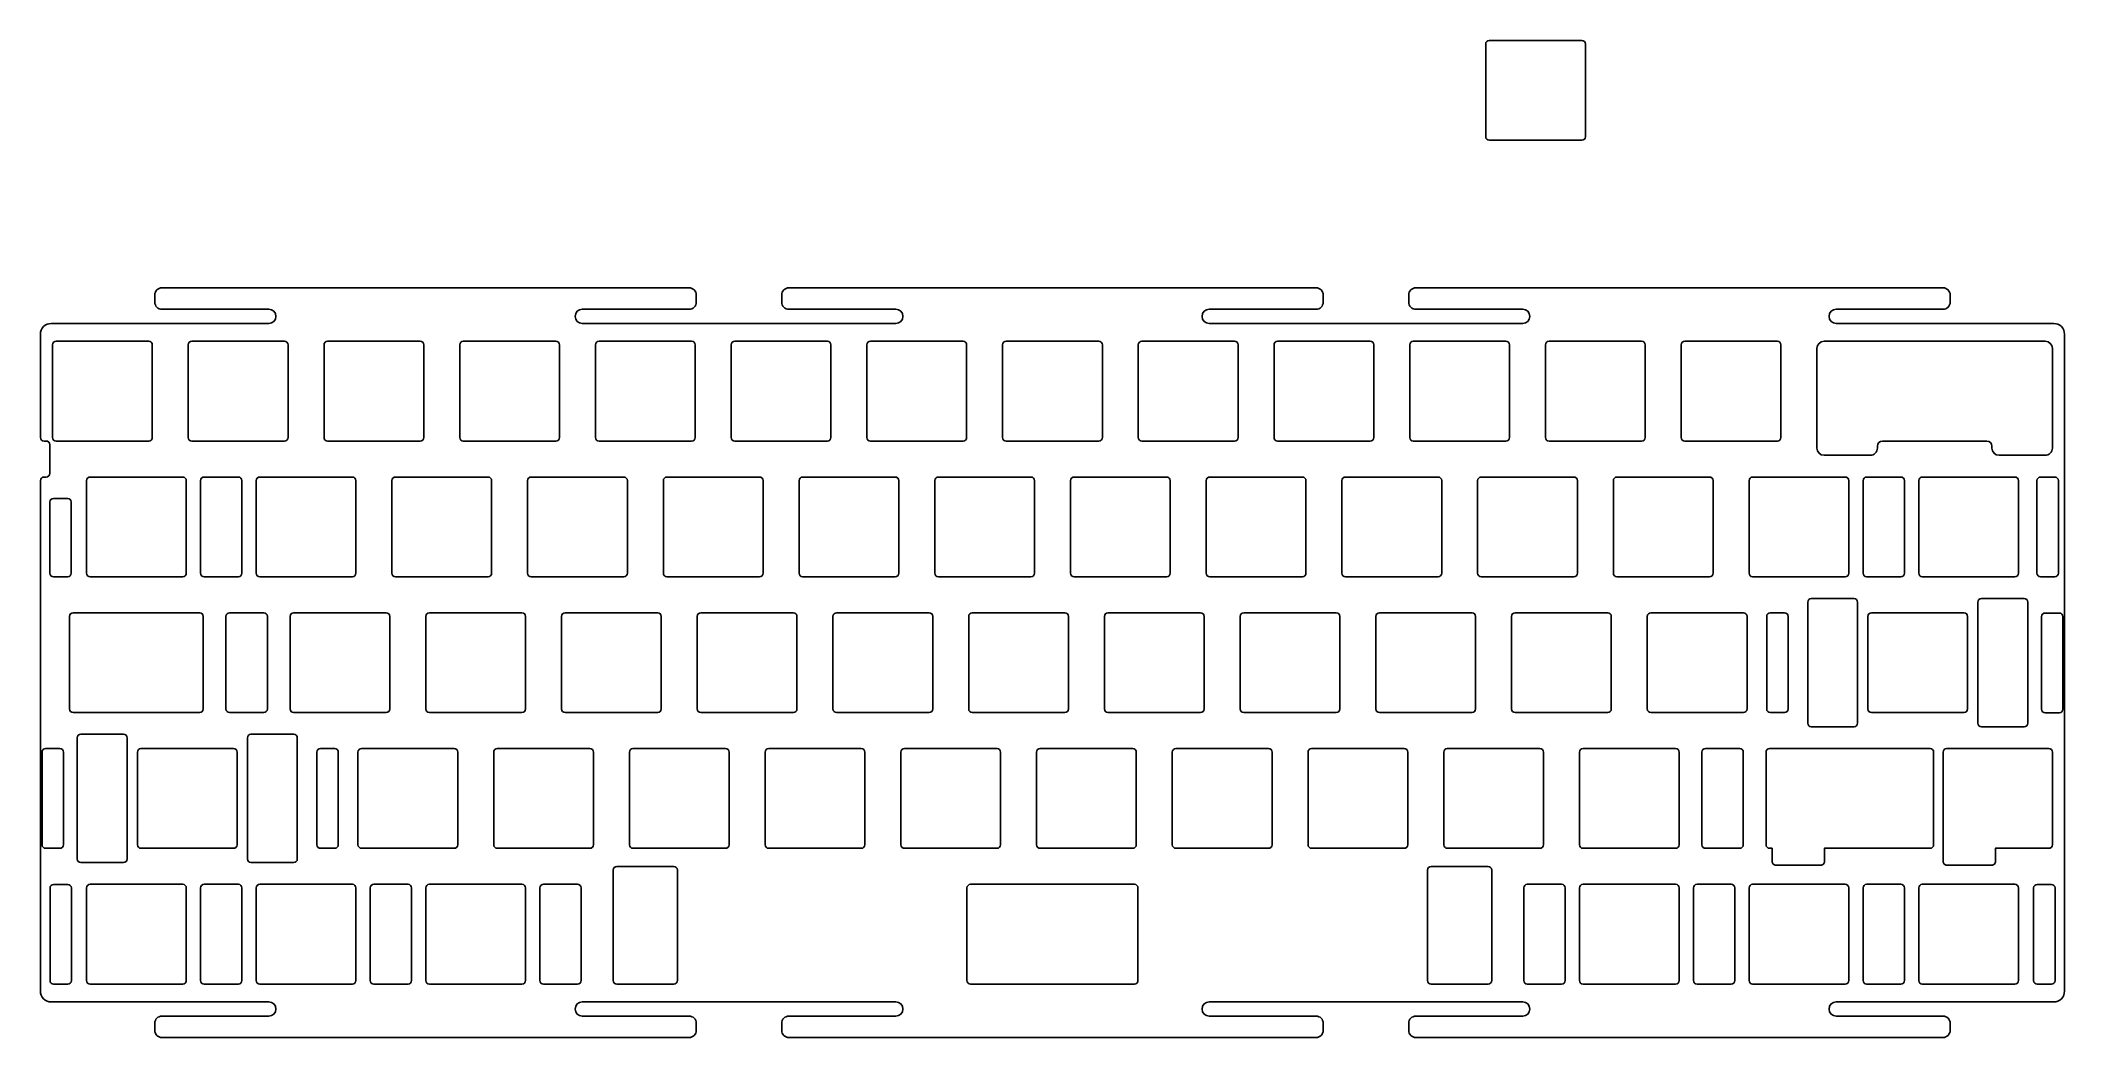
# Model space of a CAD drawing. Header units: inches. Extents: x 33 to 317, y 240 to 380.
import ezdxf

# ---------------------------------------------------------------- set-up
doc = ezdxf.new("R2010")
doc.units = ezdxf.units.IN
doc.header["$MEASUREMENT"] = 0
doc.layers.add('默认', color=7, linetype='Continuous', true_color=0x000000)

msp = doc.modelspace()

# ---------------------------------------------------------------- linework, layer by layer
for p, q in [((235.4, 379.44), (235.4, 366.44)), ((235.9, 379.94), (248.9, 379.94)), ((249.4, 379.44), (249.4, 366.44)), ((235.9, 365.94), (248.9, 365.94)), ((34.24, 337.23), (34.24, 324.23)), ((34.74, 337.73), (47.74, 337.73)), ((48.24, 337.23), (48.24, 324.23)), ((53.29, 337.23), (53.29, 324.23)), ((53.79, 337.73), (66.79, 337.73)), ((67.29, 337.23), (67.29, 324.23)), ((72.34, 337.23), (72.34, 324.23)), ((72.84, 337.73), (85.84, 337.73)), ((86.34, 337.23), (86.34, 324.23)), ((91.39, 337.23), (91.39, 324.23)), ((91.89, 337.73), (104.89, 337.73)), ((105.39, 337.23), (105.39, 324.23)), ((110.44, 337.23), (110.44, 324.23)), ((110.94, 337.73), (123.94, 337.73)), ((124.44, 337.23), (124.44, 324.23)), ((129.49, 337.23), (129.49, 324.23)), ((129.99, 337.73), (142.99, 337.73)), ((143.49, 337.23), (143.49, 324.23)), ((148.54, 337.23), (148.54, 324.23)), ((149.04, 337.73), (162.04, 337.73)), ((162.54, 337.23), (162.54, 324.23)), ((167.59, 337.23), (167.59, 324.23)), ((168.09, 337.73), (181.09, 337.73)), ((181.59, 337.23), (181.59, 324.23)), ((186.64, 337.23), (186.64, 324.23)), ((187.14, 337.73), (200.14, 337.73)), ((200.64, 337.23), (200.64, 324.23)), ((205.69, 337.23), (205.69, 324.23)), ((206.19, 337.73), (219.19, 337.73)), ((219.69, 337.23), (219.69, 324.23)), ((224.74, 337.23), (224.74, 324.23)), ((225.24, 337.73), (238.24, 337.73)), ((238.74, 337.23), (238.74, 324.23)), ((243.79, 337.23), (243.79, 324.23)), ((244.29, 337.73), (257.29, 337.73)), ((257.79, 337.23), (257.79, 324.23)), ((262.84, 337.23), (262.84, 324.23)), ((263.34, 337.73), (276.34, 337.73)), ((276.84, 337.23), (276.84, 324.23)), ((34.74, 323.73), (47.74, 323.73)), ((53.79, 323.73), (66.79, 323.73)), ((72.84, 323.73), (85.84, 323.73)), ((91.89, 323.73), (104.89, 323.73)), ((110.94, 323.73), (123.94, 323.73)), ((129.99, 323.73), (142.99, 323.73)), ((149.04, 323.73), (162.04, 323.73)), ((168.09, 323.73), (181.09, 323.73)), ((187.14, 323.73), (200.14, 323.73)), ((206.19, 323.73), (219.19, 323.73)), ((225.24, 323.73), (238.24, 323.73)), ((244.29, 323.73), (257.29, 323.73)), ((263.34, 323.73), (276.34, 323.73)), ((39.51, 318.68), (52.51, 318.68)), ((63.32, 318.68), (76.32, 318.68)), ((82.37, 318.68), (95.37, 318.68)), ((101.42, 318.68), (114.42, 318.68)), ((120.47, 318.68), (133.47, 318.68)), ((139.52, 318.68), (152.52, 318.68)), ((158.57, 318.68), (171.57, 318.68)), ((177.62, 318.68), (190.62, 318.68)), ((196.67, 318.68), (209.67, 318.68)), ((215.72, 318.68), (228.72, 318.68)), ((234.77, 318.68), (247.77, 318.68)), ((253.82, 318.68), (266.82, 318.68)), ((272.87, 318.68), (285.87, 318.68)), ((296.68, 318.68), (309.68, 318.68)), ((39.01, 318.18), (39.01, 305.18)), ((53.01, 318.18), (53.01, 305.18)), ((62.82, 318.18), (62.82, 305.18)), ((76.82, 318.18), (76.82, 305.18)), ((81.87, 318.18), (81.87, 305.18)), ((95.87, 318.18), (95.87, 305.18)), ((100.92, 318.18), (100.92, 305.18)), ((114.92, 318.18), (114.92, 305.18)), ((119.97, 318.18), (119.97, 305.18)), ((133.97, 318.18), (133.97, 305.18)), ((139.02, 318.18), (139.02, 305.18)), ((153.02, 318.18), (153.02, 305.18)), ((158.07, 318.18), (158.07, 305.18)), ((172.07, 318.18), (172.07, 305.18)), ((177.12, 318.18), (177.12, 305.18)), ((191.12, 318.18), (191.12, 305.18)), ((196.17, 318.18), (196.17, 305.18)), ((210.17, 318.18), (210.17, 305.18)), ((215.22, 318.18), (215.22, 305.18)), ((229.22, 318.18), (229.22, 305.18)), ((234.27, 318.18), (234.27, 305.18)), ((248.27, 318.18), (248.27, 305.18)), ((253.32, 318.18), (253.32, 305.18)), ((267.32, 318.18), (267.32, 305.18)), ((272.37, 318.18), (272.37, 305.18)), ((286.37, 318.18), (286.37, 305.18)), ((296.18, 318.18), (296.18, 305.18)), ((310.18, 318.18), (310.18, 305.18)), ((39.51, 304.68), (52.51, 304.68)), ((63.32, 304.68), (76.32, 304.68)), ((82.37, 304.68), (95.37, 304.68)), ((101.42, 304.68), (114.42, 304.68)), ((120.47, 304.68), (133.47, 304.68)), ((139.52, 304.68), (152.52, 304.68)), ((158.57, 304.68), (171.57, 304.68)), ((177.62, 304.68), (190.62, 304.68)), ((196.67, 304.68), (209.67, 304.68)), ((215.72, 304.68), (228.72, 304.68)), ((234.77, 304.68), (247.77, 304.68)), ((253.82, 304.68), (266.82, 304.68)), ((272.87, 304.68), (285.87, 304.68)), ((296.68, 304.68), (309.68, 304.68)), ((281.1, 301.63), (287.1, 301.63)), ((304.98, 301.63), (310.98, 301.63)), ((67.58, 299.13), (67.58, 286.13)), ((68.08, 299.63), (81.08, 299.63)), ((81.58, 299.13), (81.58, 286.13)), ((86.63, 299.13), (86.63, 286.13)), ((87.13, 299.63), (100.13, 299.63)), ((100.63, 299.13), (100.63, 286.13)), ((105.68, 299.13), (105.68, 286.13)), ((106.18, 299.63), (119.18, 299.63)), ((119.68, 299.13), (119.68, 286.13)), ((124.73, 299.13), (124.73, 286.13)), ((125.23, 299.63), (138.23, 299.63)), ((138.73, 299.13), (138.73, 286.13)), ((143.78, 299.13), (143.78, 286.13)), ((144.28, 299.63), (157.28, 299.63)), ((157.78, 299.13), (157.78, 286.13)), ((162.83, 299.13), (162.83, 286.13)), ((163.33, 299.63), (176.33, 299.63)), ((176.83, 299.13), (176.83, 286.13)), ((181.88, 299.13), (181.88, 286.13)), ((182.38, 299.63), (195.38, 299.63)), ((195.88, 299.13), (195.88, 286.13)), ((200.93, 299.13), (200.93, 286.13)), ((201.43, 299.63), (214.43, 299.63)), ((214.93, 299.13), (214.93, 286.13)), ((219.98, 299.13), (219.98, 286.13)), ((220.48, 299.63), (233.48, 299.63)), ((233.98, 299.13), (233.98, 286.13)), ((239.03, 299.13), (239.03, 286.13)), ((239.53, 299.63), (252.53, 299.63)), ((253.03, 299.13), (253.03, 286.13)), ((258.08, 299.13), (258.08, 286.13)), ((258.58, 299.63), (271.58, 299.63)), ((272.08, 299.13), (272.08, 286.13)), ((289.04, 299.13), (289.04, 286.13)), ((289.54, 299.63), (302.54, 299.63)), ((303.04, 299.13), (303.04, 286.13)), ((68.08, 285.63), (81.08, 285.63)), ((87.13, 285.63), (100.13, 285.63)), ((106.18, 285.63), (119.18, 285.63)), ((125.23, 285.63), (138.23, 285.63)), ((144.28, 285.63), (157.28, 285.63)), ((163.33, 285.63), (176.33, 285.63)), ((182.38, 285.63), (195.38, 285.63)), ((201.43, 285.63), (214.43, 285.63)), ((220.48, 285.63), (233.48, 285.63)), ((239.53, 285.63), (252.53, 285.63)), ((258.58, 285.63), (271.58, 285.63)), ((289.54, 285.63), (302.54, 285.63)), ((38.21, 282.58), (44.21, 282.58)), ((62.09, 282.58), (68.09, 282.58)), ((281.1, 283.63), (287.1, 283.63)), ((304.98, 283.63), (310.98, 283.63)), ((46.15, 280.08), (46.15, 267.08)), ((46.65, 280.58), (59.65, 280.58)), ((60.15, 280.08), (60.15, 267.08)), ((77.11, 280.08), (77.11, 267.08)), ((77.61, 280.58), (90.61, 280.58)), ((91.11, 280.08), (91.11, 267.08)), ((96.16, 280.08), (96.16, 267.08)), ((96.66, 280.58), (109.66, 280.58)), ((110.16, 280.08), (110.16, 267.08)), ((115.21, 280.08), (115.21, 267.08)), ((115.71, 280.58), (128.71, 280.58)), ((129.21, 280.08), (129.21, 267.08)), ((134.26, 280.08), (134.26, 267.08)), ((134.76, 280.58), (147.76, 280.58)), ((148.26, 280.08), (148.26, 267.08)), ((153.31, 280.08), (153.31, 267.08)), ((153.81, 280.58), (166.81, 280.58)), ((167.31, 280.08), (167.31, 267.08)), ((172.36, 280.08), (172.36, 267.08)), ((172.86, 280.58), (185.86, 280.58)), ((186.36, 280.08), (186.36, 267.08)), ((191.41, 280.08), (191.41, 267.08)), ((191.91, 280.58), (204.91, 280.58)), ((205.41, 280.08), (205.41, 267.08)), ((210.46, 280.08), (210.46, 267.08)), ((210.96, 280.58), (223.96, 280.58)), ((224.46, 280.08), (224.46, 267.08)), ((229.51, 280.08), (229.51, 267.08)), ((230.01, 280.58), (243.01, 280.58)), ((243.51, 280.08), (243.51, 267.08)), ((248.56, 280.08), (248.56, 267.08)), ((249.06, 280.58), (262.06, 280.58)), ((262.56, 280.08), (262.56, 267.08)), ((38.21, 264.58), (44.21, 264.58)), ((46.65, 266.58), (59.65, 266.58)), ((62.09, 264.58), (68.09, 264.58)), ((77.61, 266.58), (90.61, 266.58)), ((96.66, 266.58), (109.66, 266.58)), ((115.71, 266.58), (128.71, 266.58)), ((134.76, 266.58), (147.76, 266.58)), ((153.81, 266.58), (166.81, 266.58)), ((172.86, 266.58), (185.86, 266.58)), ((191.91, 266.58), (204.91, 266.58)), ((210.96, 266.58), (223.96, 266.58)), ((230.01, 266.58), (243.01, 266.58)), ((249.06, 266.58), (262.06, 266.58)), ((39.51, 261.53), (52.51, 261.53)), ((63.32, 261.53), (76.32, 261.53)), ((87.13, 261.53), (100.13, 261.53)), ((262.06, 261.53), (249.06, 261.53)), ((285.87, 261.53), (272.87, 261.53)), ((309.68, 261.53), (296.68, 261.53)), ((39.01, 261.03), (39.01, 248.03)), ((53.01, 261.03), (53.01, 248.03)), ((62.82, 261.03), (62.82, 248.03)), ((76.82, 261.03), (76.82, 248.03)), ((86.63, 261.03), (86.63, 248.03)), ((100.63, 261.03), (100.63, 248.03)), ((162.59, 261.03), (162.59, 248.03)), ((186.59, 261.03), (186.59, 248.03)), ((248.56, 261.03), (248.56, 248.03)), ((262.56, 261.03), (262.56, 248.03)), ((272.37, 261.03), (272.37, 248.03)), ((286.37, 261.03), (286.37, 248.03)), ((296.18, 261.03), (296.18, 248.03)), ((310.18, 261.03), (310.18, 248.03)), ((39.51, 247.53), (52.51, 247.53)), ((63.32, 247.53), (76.32, 247.53)), ((87.13, 247.53), (100.13, 247.53)), ((262.06, 247.53), (249.06, 247.53)), ((285.87, 247.53), (272.87, 247.53)), ((309.68, 247.53), (296.68, 247.53))]:
    msp.add_line(p, q)
at = {"color": 7, "true_color": 0xffffff}
for p, q in [((281.89, 322.73), (281.89, 336.73)), ((282.89, 337.73), (313.94, 337.73)), ((314.94, 336.73), (314.94, 322.73)), ((289.38, 321.73), (282.89, 321.73)), ((290.38, 323.03), (290.38, 322.73)), ((305.76, 323.73), (291.08, 323.73)), ((306.46, 322.73), (306.46, 323.03)), ((313.94, 321.73), (307.46, 321.73))]:
    msp.add_line(p, q, dxfattribs=at)
at = {"linetype": 'Continuous'}
for p, q in [((36.36, 315.68), (34.36, 315.68)), ((33.86, 315.18), (33.86, 305.18)), ((36.86, 305.18), (36.86, 315.18)), ((34.36, 304.68), (36.36, 304.68)), ((36.62, 299.13), (36.62, 286.13)), ((54.89, 299.63), (37.12, 299.63)), ((55.39, 286.13), (55.39, 299.13)), ((280.6, 301.13), (280.6, 284.13)), ((287.6, 284.13), (287.6, 301.13)), ((304.48, 301.13), (304.48, 284.13)), ((311.48, 284.13), (311.48, 301.13)), ((37.12, 285.63), (54.89, 285.63)), ((37.71, 282.08), (37.71, 265.08)), ((44.71, 265.08), (44.71, 282.08)), ((61.59, 265.08), (61.59, 282.08)), ((68.59, 282.08), (68.59, 265.08)), ((112.94, 263.53), (112.94, 248.03)), ((121.44, 264.03), (113.44, 264.03)), ((121.94, 248.03), (121.94, 263.53)), ((163.09, 261.53), (186.09, 261.53)), ((227.24, 248.03), (227.24, 263.53)), ((227.74, 264.03), (235.74, 264.03)), ((236.24, 263.53), (236.24, 248.03)), ((113.44, 247.53), (121.44, 247.53)), ((186.09, 247.53), (163.09, 247.53)), ((235.74, 247.53), (227.74, 247.53))]:
    msp.add_line(p, q, dxfattribs=at)
at = {"color": 31, "true_color": 0xfecc66}
msp.add_line((300.1, 280.58), (314.44, 280.58), dxfattribs=at)
msp.add_lwpolyline([(33.04, 318.68), (33.34, 318.68, 0.414214), (33.84, 319.18), (33.84, 323.23, 0.414214), (33.34, 323.73), (33.04, 323.73, -0.414214), (32.54, 324.23), (32.54, 338.73, -0.414214), (34.04, 340.23), (64.6, 340.23, 1), (64.6, 342.23), (49.59, 342.23, -0.414214), (48.59, 343.23), (48.59, 344.23, -0.414214), (49.59, 345.23), (123.59, 345.23, -0.414214), (124.59, 344.23), (124.59, 343.23, -0.414214), (123.59, 342.23), (108.59, 342.23, 1), (108.59, 340.23), (152.6, 340.23, 1), (152.6, 342.23), (137.59, 342.23, -0.414214), (136.59, 343.23), (136.59, 344.23, -0.414214), (137.59, 345.23), (211.59, 345.23, -0.414214), (212.59, 344.23), (212.59, 343.23, -0.414214), (211.59, 342.23), (196.59, 342.23, 1), (196.59, 340.23), (240.6, 340.23, 1), (240.6, 342.23), (225.59, 342.23, -0.414214), (224.59, 343.23), (224.59, 344.23, -0.414214), (225.59, 345.23), (299.59, 345.23, -0.414214), (300.59, 344.23), (300.59, 343.23, -0.414214), (299.59, 342.23), (284.59, 342.23, 1), (284.59, 340.23), (315.14, 340.23, -0.414214), (316.64, 338.73), (316.64, 246.53, -0.414214), (315.14, 245.03), (284.59, 245.03, 1), (284.59, 243.03), (299.59, 243.03, -0.414214), (300.59, 242.03), (300.59, 241.03, -0.414214), (299.59, 240.03), (225.59, 240.03, -0.414214), (224.59, 241.03), (224.59, 242.03, -0.414214), (225.59, 243.03), (240.6, 243.03, 1), (240.6, 245.03), (196.59, 245.03, 1), (196.59, 243.03), (211.59, 243.03, -0.414214), (212.59, 242.03), (212.59, 241.03, -0.414214), (211.59, 240.03), (137.59, 240.03, -0.414214), (136.59, 241.03), (136.59, 242.03, -0.414214), (137.59, 243.03), (152.6, 243.03, 1), (152.6, 245.03), (108.59, 245.03, 1), (108.59, 243.03), (123.59, 243.03, -0.414214), (124.59, 242.03), (124.59, 241.03, -0.414214), (123.59, 240.03), (49.59, 240.03, -0.414214), (48.59, 241.03), (48.59, 242.03, -0.414214), (49.59, 243.03), (64.6, 243.03, 1), (64.6, 245.03), (34.04, 245.03, -0.414214), (32.54, 246.53), (32.54, 318.18, -0.414214)], format="xyb", close=True)
at = {"linetype": 'Continuous'}
for points in [[(55.51, 318.68), (60.32, 318.68, -0.414214), (60.82, 318.18), (60.82, 305.18, -0.414214), (60.32, 304.68), (55.51, 304.68, -0.414214), (55.01, 305.18), (55.01, 318.18, -0.414214)], [(288.87, 304.68), (293.68, 304.68, 0.414214), (294.18, 305.18), (294.18, 318.18, 0.414214), (293.68, 318.68), (288.87, 318.68, 0.414214), (288.37, 318.18), (288.37, 305.18, 0.414214)], [(315.28, 318.68), (313.28, 318.68, 0.414214), (312.78, 318.18), (312.78, 305.18, 0.414214), (313.28, 304.68), (315.28, 304.68, 0.414214), (315.78, 305.18), (315.78, 318.18, 0.414214)], [(59.08, 299.63), (63.89, 299.63, -0.414214), (64.39, 299.13), (64.39, 286.13, -0.414214), (63.89, 285.63), (59.08, 285.63, -0.414214), (58.58, 286.13), (58.58, 299.13, -0.414214)], [(277.34, 299.63), (275.34, 299.63, 0.414214), (274.84, 299.13), (274.84, 286.13, 0.414214), (275.34, 285.63), (277.34, 285.63, 0.414214), (277.84, 286.13), (277.84, 299.13, 0.414214)], [(315.92, 299.6), (313.92, 299.6, 0.414214), (313.42, 299.1), (313.42, 286.1, 0.414214), (313.92, 285.6), (315.92, 285.6, 0.414214), (316.42, 286.1), (316.42, 299.1, 0.414214)], [(35.26, 280.58), (33.26, 280.58, 0.414214), (32.76, 280.08), (32.76, 267.08, 0.414214), (33.26, 266.58), (35.26, 266.58, 0.414214), (35.76, 267.08), (35.76, 280.08, 0.414214)], [(73.85, 280.58), (71.85, 280.58, 0.414214), (71.35, 280.08), (71.35, 267.08, 0.414214), (71.85, 266.58), (73.85, 266.58, 0.414214), (74.35, 267.08), (74.35, 280.08, 0.414214)], [(271.06, 266.58), (266.25, 266.58, -0.414214), (265.75, 267.08), (265.75, 280.08, -0.414214), (266.25, 280.58), (271.06, 280.58, -0.414214), (271.56, 280.08), (271.56, 267.08, -0.414214)], [(36.38, 261.51), (34.38, 261.51, 0.414214), (33.88, 261.01), (33.88, 248.01, 0.414214), (34.38, 247.51), (36.38, 247.51, 0.414214), (36.88, 248.01), (36.88, 261.01, 0.414214)], [(55.51, 247.53), (60.32, 247.53, 0.414214), (60.82, 248.03), (60.82, 261.03, 0.414214), (60.32, 261.53), (55.51, 261.53, 0.414214), (55.01, 261.03), (55.01, 248.03, 0.414214)], [(79.32, 247.53), (84.13, 247.53, 0.414214), (84.63, 248.03), (84.63, 261.03, 0.414214), (84.13, 261.53), (79.32, 261.53, 0.414214), (78.82, 261.03), (78.82, 248.03, 0.414214)], [(103.13, 247.53), (107.94, 247.53, 0.414214), (108.44, 248.03), (108.44, 261.03, 0.414214), (107.94, 261.53), (103.13, 261.53, 0.414214), (102.63, 261.03), (102.63, 248.03, 0.414214)], [(246.06, 247.53), (241.24, 247.53, -0.414214), (240.74, 248.03), (240.74, 261.03, -0.414214), (241.24, 261.53), (246.06, 261.53, -0.414214), (246.56, 261.03), (246.56, 248.03, -0.414214)], [(269.87, 247.53), (265.06, 247.53, -0.414214), (264.56, 248.03), (264.56, 261.03, -0.414214), (265.06, 261.53), (269.87, 261.53, -0.414214), (270.37, 261.03), (270.37, 248.03, -0.414214)], [(293.68, 247.53), (288.87, 247.53, -0.414214), (288.37, 248.03), (288.37, 261.03, -0.414214), (288.87, 261.53), (293.68, 261.53, -0.414214), (294.18, 261.03), (294.18, 248.03, -0.414214)], [(312.81, 261.51), (314.81, 261.51, -0.414214), (315.31, 261.01), (315.31, 248.01, -0.414214), (314.81, 247.51), (312.81, 247.51, -0.414214), (312.31, 248.01), (312.31, 261.01, -0.414214)]]:
    msp.add_lwpolyline(points, format="xyb", close=True, dxfattribs=at)
for centre, start, end in [((235.9, 379.44), 90, 180), ((248.9, 379.44), 0, 90), ((235.9, 366.44), 180, 270), ((248.9, 366.44), 270, 0), ((34.74, 337.23), 90, 180), ((47.74, 337.23), 0, 90), ((53.79, 337.23), 90, 180), ((66.79, 337.23), 0, 90), ((72.84, 337.23), 90, 180), ((85.84, 337.23), 0, 90), ((91.89, 337.23), 90, 180), ((104.89, 337.23), 0, 90), ((110.94, 337.23), 90, 180), ((123.94, 337.23), 0, 90), ((129.99, 337.23), 90, 180), ((142.99, 337.23), 0, 90), ((149.04, 337.23), 90, 180), ((162.04, 337.23), 0, 90), ((168.09, 337.23), 90, 180), ((181.09, 337.23), 0, 90), ((187.14, 337.23), 90, 180), ((200.14, 337.23), 0, 90), ((206.19, 337.23), 90, 180), ((219.19, 337.23), 0, 90), ((225.24, 337.23), 90, 180), ((238.24, 337.23), 0, 90), ((244.29, 337.23), 90, 180), ((257.29, 337.23), 0, 90), ((263.34, 337.23), 90, 180), ((276.34, 337.23), 0, 90), ((34.74, 324.23), 180, 270), ((47.74, 324.23), 270, 0), ((53.79, 324.23), 180, 270), ((66.79, 324.23), 270, 0), ((72.84, 324.23), 180, 270), ((85.84, 324.23), 270, 0), ((91.89, 324.23), 180, 270), ((104.89, 324.23), 270, 0), ((110.94, 324.23), 180, 270), ((123.94, 324.23), 270, 0), ((129.99, 324.23), 180, 270), ((142.99, 324.23), 270, 0), ((149.04, 324.23), 180, 270), ((162.04, 324.23), 270, 0), ((168.09, 324.23), 180, 270), ((181.09, 324.23), 270, 0), ((187.14, 324.23), 180, 270), ((200.14, 324.23), 270, 0), ((206.19, 324.23), 180, 270), ((219.19, 324.23), 270, 0), ((225.24, 324.23), 180, 270), ((238.24, 324.23), 270, 0), ((244.29, 324.23), 180, 270), ((257.29, 324.23), 270, 0), ((263.34, 324.23), 180, 270), ((276.34, 324.23), 270, 0), ((39.51, 318.18), 90, 180), ((52.51, 318.18), 0, 90), ((63.32, 318.18), 90, 180), ((76.32, 318.18), 0, 90), ((82.37, 318.18), 90, 180), ((95.37, 318.18), 0, 90), ((101.42, 318.18), 90, 180), ((114.42, 318.18), 0, 90), ((120.47, 318.18), 90, 180), ((133.47, 318.18), 0, 90), ((139.52, 318.18), 90, 180), ((152.52, 318.18), 0, 90), ((158.57, 318.18), 90, 180), ((171.57, 318.18), 0, 90), ((177.62, 318.18), 90, 180), ((190.62, 318.18), 0, 90), ((196.67, 318.18), 90, 180), ((209.67, 318.18), 0, 90), ((215.72, 318.18), 90, 180), ((228.72, 318.18), 0, 90), ((234.77, 318.18), 90, 180), ((247.77, 318.18), 0, 90), ((253.82, 318.18), 90, 180), ((266.82, 318.18), 0, 90), ((272.87, 318.18), 90, 180), ((285.87, 318.18), 0, 90), ((296.68, 318.18), 90, 180), ((309.68, 318.18), 0, 90), ((39.51, 305.18), 180, 270), ((52.51, 305.18), 270, 0), ((63.32, 305.18), 180, 270), ((76.32, 305.18), 270, 0), ((82.37, 305.18), 180, 270), ((95.37, 305.18), 270, 0), ((101.42, 305.18), 180, 270), ((114.42, 305.18), 270, 0), ((120.47, 305.18), 180, 270), ((133.47, 305.18), 270, 0), ((139.52, 305.18), 180, 270), ((152.52, 305.18), 270, 0), ((158.57, 305.18), 180, 270), ((171.57, 305.18), 270, 0), ((177.62, 305.18), 180, 270), ((190.62, 305.18), 270, 0), ((196.67, 305.18), 180, 270), ((209.67, 305.18), 270, 0), ((215.72, 305.18), 180, 270), ((228.72, 305.18), 270, 0), ((234.77, 305.18), 180, 270), ((247.77, 305.18), 270, 0), ((253.82, 305.18), 180, 270), ((266.82, 305.18), 270, 0), ((272.87, 305.18), 180, 270), ((285.87, 305.18), 270, 0), ((296.68, 305.18), 180, 270), ((309.68, 305.18), 270, 0), ((281.1, 301.13), 90, 180), ((287.1, 301.13), 0, 90), ((304.98, 301.13), 90, 180), ((310.98, 301.13), 0, 90), ((68.08, 299.13), 90, 180), ((81.08, 299.13), 0, 90), ((87.13, 299.13), 90, 180), ((100.13, 299.13), 0, 90), ((106.18, 299.13), 90, 180), ((119.18, 299.13), 0, 90), ((125.23, 299.13), 90, 180), ((138.23, 299.13), 0, 90), ((144.28, 299.13), 90, 180), ((157.28, 299.13), 0, 90), ((163.33, 299.13), 90, 180), ((176.33, 299.13), 0, 90), ((182.38, 299.13), 90, 180), ((195.38, 299.13), 0, 90), ((201.43, 299.13), 90, 180), ((214.43, 299.13), 0, 90), ((220.48, 299.13), 90, 180), ((233.48, 299.13), 0, 90), ((239.53, 299.13), 90, 180), ((252.53, 299.13), 0, 90), ((258.58, 299.13), 90, 180), ((271.58, 299.13), 0, 90), ((289.54, 299.13), 90, 180), ((302.54, 299.13), 0, 90), ((68.08, 286.13), 180, 270), ((81.08, 286.13), 270, 0), ((87.13, 286.13), 180, 270), ((100.13, 286.13), 270, 0), ((106.18, 286.13), 180, 270), ((119.18, 286.13), 270, 0), ((125.23, 286.13), 180, 270), ((138.23, 286.13), 270, 0), ((144.28, 286.13), 180, 270), ((157.28, 286.13), 270, 0), ((163.33, 286.13), 180, 270), ((176.33, 286.13), 270, 0), ((182.38, 286.13), 180, 270), ((195.38, 286.13), 270, 0), ((201.43, 286.13), 180, 270), ((214.43, 286.13), 270, 0), ((220.48, 286.13), 180, 270), ((233.48, 286.13), 270, 0), ((239.53, 286.13), 180, 270), ((252.53, 286.13), 270, 0), ((258.58, 286.13), 180, 270), ((271.58, 286.13), 270, 0), ((281.1, 284.13), 180, 270), ((287.1, 284.13), 270, 0), ((289.54, 286.13), 180, 270), ((302.54, 286.13), 270, 0), ((304.98, 284.13), 180, 270), ((310.98, 284.13), 270, 0), ((38.21, 282.08), 90, 180), ((44.21, 282.08), 0, 90), ((62.09, 282.08), 90, 180), ((68.09, 282.08), 0, 90), ((46.65, 280.08), 90, 180), ((59.65, 280.08), 0, 90), ((77.61, 280.08), 90, 180), ((90.61, 280.08), 0, 90), ((96.66, 280.08), 90, 180), ((109.66, 280.08), 0, 90), ((115.71, 280.08), 90, 180), ((128.71, 280.08), 0, 90), ((134.76, 280.08), 90, 180), ((147.76, 280.08), 0, 90), ((153.81, 280.08), 90, 180), ((166.81, 280.08), 0, 90), ((172.86, 280.08), 90, 180), ((185.86, 280.08), 0, 90), ((191.91, 280.08), 90, 180), ((204.91, 280.08), 0, 90), ((210.96, 280.08), 90, 180), ((223.96, 280.08), 0, 90), ((230.01, 280.08), 90, 180), ((243.01, 280.08), 0, 90), ((249.06, 280.08), 90, 180), ((262.06, 280.08), 0, 90), ((46.65, 267.08), 180, 270), ((59.65, 267.08), 270, 0), ((77.61, 267.08), 180, 270), ((90.61, 267.08), 270, 0), ((96.66, 267.08), 180, 270), ((109.66, 267.08), 270, 0), ((115.71, 267.08), 180, 270), ((128.71, 267.08), 270, 0), ((134.76, 267.08), 180, 270), ((147.76, 267.08), 270, 0), ((153.81, 267.08), 180, 270), ((166.81, 267.08), 270, 0), ((172.86, 267.08), 180, 270), ((185.86, 267.08), 270, 0), ((191.91, 267.08), 180, 270), ((204.91, 267.08), 270, 0), ((210.96, 267.08), 180, 270), ((223.96, 267.08), 270, 0), ((230.01, 267.08), 180, 270), ((243.01, 267.08), 270, 0), ((249.06, 267.08), 180, 270), ((262.06, 267.08), 270, 0), ((38.21, 265.08), 180, 270), ((44.21, 265.08), 270, 0), ((62.09, 265.08), 180, 270), ((68.09, 265.08), 270, 0), ((39.51, 261.03), 90, 180), ((52.51, 261.03), 0, 90), ((63.32, 261.03), 90, 180), ((76.32, 261.03), 0, 90), ((87.13, 261.03), 90, 180), ((100.13, 261.03), 0, 90), ((113.44, 263.53), 90, 180), ((121.44, 263.53), 0, 90), ((163.09, 261.03), 90, 180), ((186.09, 261.03), 0, 90), ((227.74, 263.53), 90, 180), ((235.74, 263.53), 0, 90), ((249.06, 261.03), 90, 180), ((262.06, 261.03), 0, 90), ((272.87, 261.03), 90, 180), ((285.87, 261.03), 0, 90), ((296.68, 261.03), 90, 180), ((309.68, 261.03), 0, 90), ((39.51, 248.03), 180, 270), ((52.51, 248.03), 270, 0), ((63.32, 248.03), 180, 270), ((76.32, 248.03), 270, 0), ((87.13, 248.03), 180, 270), ((100.13, 248.03), 270, 0), ((113.44, 248.03), 180, 270), ((121.44, 248.03), 270, 0), ((163.09, 248.03), 180, 270), ((186.09, 248.03), 270, 0), ((227.74, 248.03), 180, 270), ((235.74, 248.03), 270, 0), ((249.06, 248.03), 180, 270), ((262.06, 248.03), 270, 0), ((272.87, 248.03), 180, 270), ((285.87, 248.03), 270, 0), ((296.68, 248.03), 180, 270), ((309.68, 248.03), 270, 0)]:
    msp.add_arc(centre, 0.5, start, end)
for centre, start, end in [((34.36, 315.18), 90, 180), ((36.36, 315.18), 360, 90), ((34.36, 305.18), 180, 270), ((36.36, 305.18), 270, 0), ((37.12, 299.13), 90, 180), ((54.89, 299.13), 0, 90), ((37.12, 286.13), 180, 270), ((54.89, 286.13), 270, 0)]:
    msp.add_arc(centre, 0.5, start, end, dxfattribs=at)
at = {"color": 7}
for centre, major_axis, start_param, end_param in [((282.89, 336.73), (-1, 0), 4.712389, 6.283185), ((313.94, 336.73), (-1, 0), 3.141593, 4.712389), ((282.89, 322.73), (-1, 0), 0, 1.570796), ((289.38, 322.73), (-1, 0), 1.570796, 3.141593), ((291.08, 323.03), (-0.7, 0), 4.712389, 6.283185), ((305.76, 323.03), (-0.7, 0), 3.141593, 4.712389), ((307.46, 322.73), (-1, 0), 0, 1.570796), ((313.94, 322.73), (-1, 0), 1.570796, 3.141593)]:
    msp.add_ellipse(centre, major_axis=major_axis, ratio=0.999962, start_param=start_param, end_param=end_param, dxfattribs=at)
at = {"layer": '默认', "color": 31}
for p, q in [((274.75, 280.08), (274.75, 267.08)), ((297.77, 280.58), (275.25, 280.58)), ((298.27, 267.08), (298.27, 280.08)), ((314.94, 267.08), (314.94, 280.08)), ((276.12, 264.21), (282.42, 264.21)), ((300.12, 264.21), (306.42, 264.21))]:
    msp.add_line(p, q, dxfattribs=at)
for points in [[(275.25, 280.58, 0.414214), (274.75, 280.08)], [(298.27, 280.08, 0.414214), (297.77, 280.58)], [(300.1, 280.58, 0.414214), (299.6, 280.08)], [(314.94, 280.08, 0.414214), (314.44, 280.58)], [(274.75, 267.08, 0.414214), (275.25, 266.58)], [(297.77, 266.58, 0.414214), (298.27, 267.08)], [(314.44, 266.58, 0.414214), (314.94, 267.08)], [(275.6, 264.73, 0.414214), (276.12, 264.21)], [(282.42, 264.21, 0.414214), (282.95, 264.73)], [(299.6, 264.73, 0.414214), (300.12, 264.21)], [(306.42, 264.21, 0.414214), (306.95, 264.73)]]:
    msp.add_lwpolyline(points, format="xyb", dxfattribs=at)
at = {"layer": '默认', "color": 31, "true_color": 0xfecc66}
for points in [[(299.6, 280.08), (299.6, 264.73)], [(275.25, 266.58), (275.6, 266.58), (275.6, 264.73)], [(282.95, 264.73), (282.95, 266.58), (297.77, 266.58)], [(306.95, 264.73), (306.95, 266.58), (314.44, 266.58)]]:
    msp.add_lwpolyline(points, dxfattribs=at)

doc.saveas('drawing.dxf')
